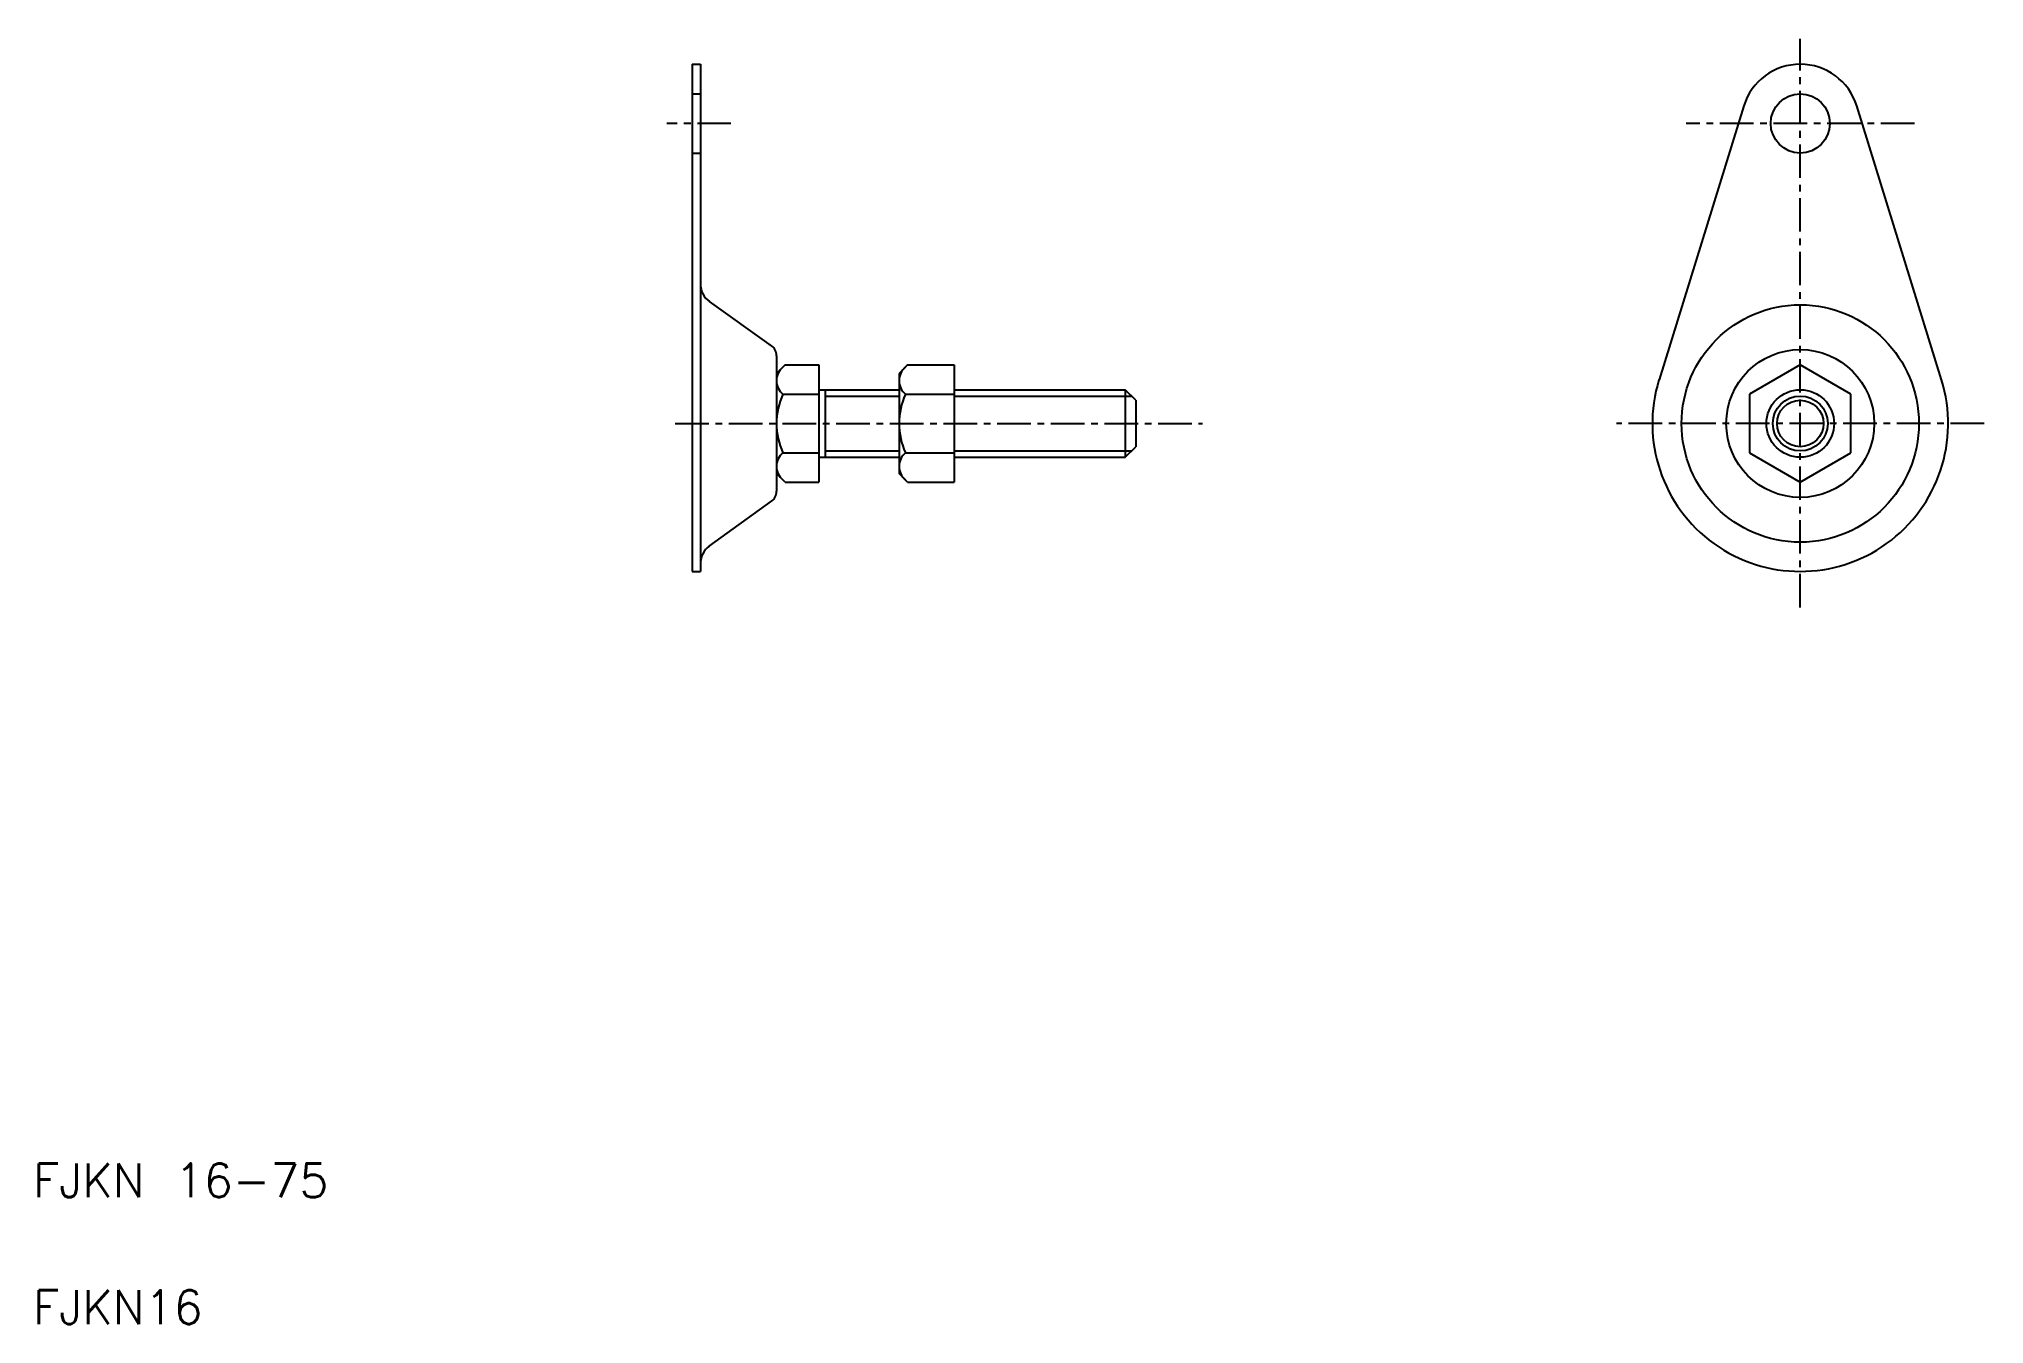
# Model space of a CAD drawing. Extents: x 21 to 482, y 20 to 324.
import ezdxf

# ---------------------------------------------------------------- set-up
doc = ezdxf.new("R2010")
doc.units = 0
doc.header["$LTSCALE"] = 0.25
doc.linetypes.add('CENTER', pattern=[50.8, 31.75, -6.35, 6.35, -6.35])
doc.linetypes.add('DASHED', pattern=[19.05, 12.7, -6.35])
doc.layers.get('0').update_dxf_attribs({"linetype": 'CONTINUOUS'})
doc.layers.add('CENTER', color=1, linetype='CENTER')
doc.styles.get("Standard").update_dxf_attribs({"font": 'txt', "bigfont": 'BIGFONT'})

msp = doc.modelspace()

# ---------------------------------------------------------------- linework, layer by layer
at = {"color": 7, "linetype": 'CONTINUOUS'}
for p, q in [((175.94, 318.1), (175.94, 198.1)), ((175.94, 318.1), (177.94, 318.1)), ((177.94, 318.1), (177.94, 198.1)), ((424.83, 308.24), (404.77, 243.45)), ((471.64, 243.45), (451.58, 308.24)), ((194.77, 251.5), (180.04, 261.96)), ((195.94, 249.12), (195.94, 217.08)), ((197.94, 246.96), (195.94, 244.96)), ((197.94, 246.96), (205.94, 246.96)), ((205.94, 246.96), (205.94, 219.25)), ((226.94, 246.96), (224.94, 244.96)), ((224.94, 244.96), (224.94, 221.25)), ((226.94, 246.96), (237.94, 246.96)), ((237.94, 246.96), (237.94, 219.25)), ((438.2, 246.96), (426.2, 240.03)), ((435.2, 245.23), (435.2, 245.23)), ((450.2, 240.03), (438.2, 246.96)), ((197.44, 240.03), (205.94, 240.03)), ((205.94, 241.1), (224.94, 241.1)), ((207.44, 241.1), (207.44, 225.1)), ((226.44, 240.03), (237.94, 240.03)), ((237.94, 241.1), (278.44, 241.1)), ((278.44, 241.1), (278.44, 225.1)), ((280.94, 238.6), (278.44, 241.1)), ((426.2, 240.03), (426.2, 226.17)), ((432.2, 243.49), (432.2, 243.49)), ((450.2, 226.17), (450.2, 240.03)), ((280.94, 238.6), (280.94, 227.6)), ((197.44, 226.17), (205.94, 226.17)), ((226.44, 226.17), (237.94, 226.17)), ((278.44, 225.1), (280.94, 227.6)), ((426.2, 226.17), (438.2, 219.25)), ((438.2, 219.25), (450.2, 226.17)), ((197.94, 219.25), (195.94, 221.25)), ((205.94, 225.1), (224.94, 225.1)), ((226.94, 219.25), (224.94, 221.25)), ((237.94, 225.1), (278.44, 225.1)), ((197.94, 219.25), (205.94, 219.25)), ((226.94, 219.25), (237.94, 219.25)), ((180.02, 204.07), (194.77, 214.7)), ((175.94, 198.1), (177.94, 198.1))]:
    msp.add_line(p, q, dxfattribs=at)
at = {"color": 3, "linetype": 'DASHED'}
for p, q in [((175.94, 311.1), (177.94, 311.1)), ((175.94, 297.1), (177.94, 297.1))]:
    msp.add_line(p, q, dxfattribs=at)
at = {"color": 3, "linetype": 'CONTINUOUS'}
for p, q in [((207.44, 239.6), (224.94, 239.6)), ((237.94, 239.6), (279.94, 239.6)), ((207.44, 226.6), (224.94, 226.6)), ((237.94, 226.6), (279.94, 226.6))]:
    msp.add_line(p, q, dxfattribs=at)
at = {"color": 7, "linetype": 'CONTINUOUS'}
for centre, radius in [((438.2, 304.1), 7), ((438.2, 233.1), 28.08), ((438.2, 233.1), 17.5), ((438.2, 233.1), 8), ((438.2, 233.1), 5.5)]:
    msp.add_circle(centre, radius, dxfattribs=at)
at = {"color": 3, "linetype": 'CONTINUOUS'}
msp.add_circle((438.2, 233.1), 6.5, dxfattribs=at)
at = {"color": 7, "linetype": 'CONTINUOUS'}
for centre, radius, start, end in [((438.2, 304.1), 14, 17.204, 162.796), ((182.94, 266.04), 5, 180, 234.6101), ((192.94, 249.12), 3, 0, 52.524), ((200.11, 243.24), 4.18, 129.745, 230.255), ((229.11, 243.24), 4.18, 129.745, 230.255), ((212.69, 233.1), 16.75, 155.567, 204.433), ((241.69, 233.1), 16.75, 155.567, 204.433), ((438.2, 233.1), 35, 162.796, 17.204), ((200.11, 222.96), 4.18, 129.745, 230.255), ((229.11, 222.96), 4.18, 129.745, 230.255), ((192.94, 217.08), 3, 307.4762, 0), ((182.94, 200.01), 5, 125.7954, 180)]:
    msp.add_arc(centre, radius, start, end, dxfattribs=at)
at = {"layer": 'CENTER', "color": 1, "linetype": 'CENTER'}
for p, q in [((438.2, 189.6), (438.2, 324.1)), ((185.14, 304.1), (169.94, 304.1)), ((465.2, 304.1), (411.21, 304.1)), ((171.94, 233.1), (296.71, 233.1)), ((481.7, 233.1), (394.7, 233.1))]:
    msp.add_line(p, q, dxfattribs=at)

# ---------------------------------------------------------------- texts
at = {"color": 7, "linetype": 'CONTINUOUS'}
for s, p in [('FJKN 16-75', (20, 50)), ('FJKN16', (20, 20))]:
    msp.add_text(s, height=8, dxfattribs=at).set_placement(p)

doc.saveas('drawing.dxf')
